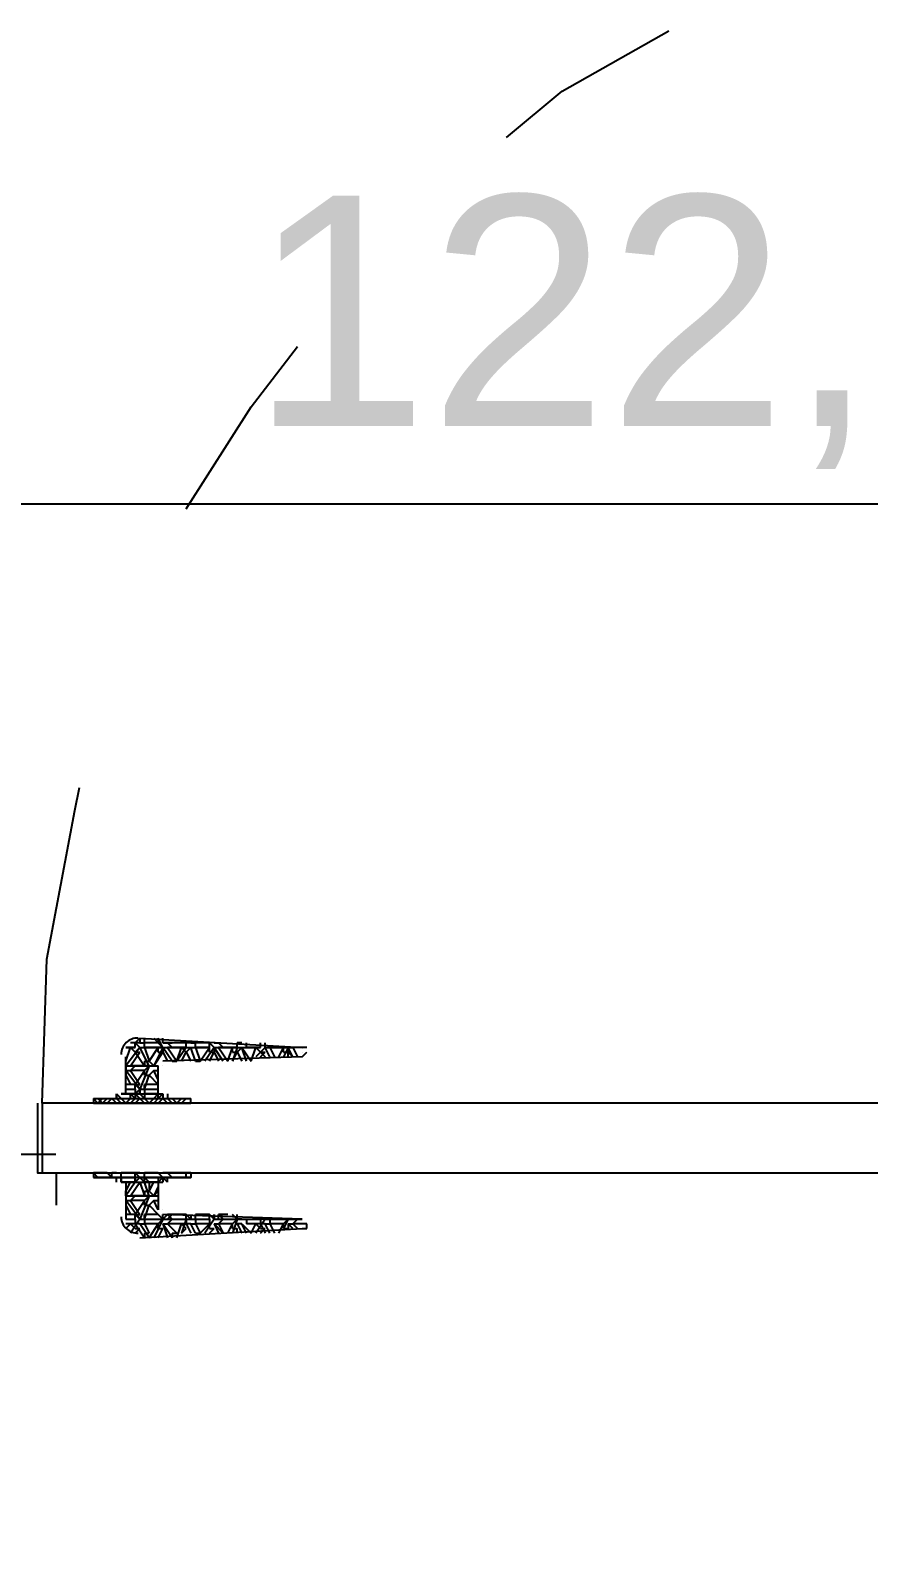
# Model space of a CAD drawing. Header units: centimetres. Extents: x -120 to 1933, y -1067 to 822.
# Drawn here: x 1360.5 to 1411.4, y 356.5 to 449.7 of the extents above; entities that cross this region are included whole.
import ezdxf

# ---------------------------------------------------------------- set-up
doc = ezdxf.new("R2010")
doc.units = ezdxf.units.CM
doc.layers.add('IC_DUVAR_60', color=30, linetype='Continuous')
doc.layers.add('OZEL_PANEL_OLCU_CM', color=3, linetype='Continuous')
doc.styles.get("Standard").update_dxf_attribs({"font": 'Arial.ttf'})
doc.dimstyles.new('ISO-25', dxfattribs={"dimtxt": 2.5, "dimasz": 2.5, "dimexe": 1.25, "dimexo": 0.625, "dimtad": 1, "dimtxsty": 'Standard', "dimcen": 2.5, "dimadec": 0, "dimazin": 0, "dimtfac": 1, "dimtmove": 0, "dimatfit": 3, "dimfxl": 1, "dimarcsym": 0})

# ---------------------------------------------------------------- blocks, each defined once
blk = doc.blocks.new('BOM_K01_IC_KAPI_ACIKLIK820')
at = {"color": 133, "linetype": 'Continuous', "lineweight": 25, "true_color": 0x6ec1dd}
for p, q in [((54259.032, 7922.696), (54259.314, 7922.978)), ((54259.314, 7922.978), (54259.314, 7922.696)), ((54259.314, 7922.978), (54269.182, 7922.414)), ((54259.596, 7922.696), (54259.596, 7922.978)), ((54260.16, 7922.978), (54260.442, 7922.696)), ((54260.442, 7922.978), (54260.442, 7922.696)), ((54260.724, 7922.696), (54260.724, 7922.978)), ((54258.468, 7922.414), (54259.032, 7922.414)), ((54259.032, 7922.414), (54258.468, 7922.414)), ((54258.468, 7921.568), (54258.75, 7922.414)), ((54258.75, 7922.696), (54258.75, 7922.696)), ((54259.032, 7922.696), (54258.75, 7922.696)), ((54258.75, 7922.696), (54258.75, 7922.696)), ((54259.032, 7922.132), (54258.75, 7922.414)), ((54258.75, 7921.286), (54259.314, 7922.132)), ((54259.032, 7922.414), (54259.032, 7922.696)), ((54259.314, 7922.696), (54259.032, 7922.696)), ((54259.032, 7922.414), (54259.032, 7922.414)), ((54259.314, 7922.414), (54259.032, 7922.132)), ((54259.032, 7922.132), (54259.314, 7922.132)), ((54259.032, 7922.132), (54259.596, 7921.286)), ((54259.314, 7922.696), (54259.596, 7922.696)), ((54259.314, 7922.414), (54259.596, 7922.414)), ((54259.596, 7922.414), (54259.596, 7922.696)), ((54260.442, 7922.696), (54259.596, 7922.696)), ((54259.596, 7922.414), (54259.596, 7922.414)), ((54260.442, 7922.414), (54259.596, 7922.414)), ((54259.596, 7922.414), (54259.878, 7921.568)), ((54259.878, 7921.568), (54260.442, 7922.414)), ((54260.724, 7922.414), (54260.16, 7921.286)), ((54260.16, 7921.286), (54260.724, 7922.132)), ((54260.724, 7922.414), (54260.442, 7922.696)), ((54260.724, 7922.414), (54260.442, 7922.414)), ((54260.442, 7922.132), (54260.442, 7922.414)), ((54260.442, 7922.132), (54260.724, 7922.132)), ((54261.006, 7922.696), (54260.724, 7922.696)), ((54260.724, 7922.696), (54260.724, 7922.696)), ((54260.724, 7922.696), (54261.006, 7922.696)), ((54260.724, 7922.414), (54260.724, 7922.132)), ((54260.724, 7922.414), (54261.006, 7922.414)), ((54260.724, 7922.132), (54261.006, 7921.568)), ((54261.288, 7922.414), (54261.006, 7922.696)), ((54262.134, 7922.696), (54261.006, 7922.696)), ((54261.006, 7922.696), (54261.288, 7922.696)), ((54261.288, 7922.414), (54261.006, 7922.414)), ((54262.134, 7922.414), (54261.006, 7922.414)), ((54261.006, 7922.414), (54261.57, 7921.568)), ((54262.134, 7922.414), (54261.57, 7921.568)), ((54261.57, 7921.568), (54261.852, 7922.414)), ((54261.852, 7922.696), (54261.852, 7922.696)), ((54261.852, 7922.696), (54261.852, 7922.696)), ((54262.134, 7922.132), (54261.852, 7922.414)), ((54261.852, 7921.568), (54262.134, 7922.132)), ((54262.134, 7922.414), (54262.134, 7922.696)), ((54262.134, 7922.414), (54262.134, 7922.696)), ((54262.416, 7922.696), (54262.134, 7922.696)), ((54262.134, 7922.414), (54262.134, 7922.414)), ((54262.416, 7922.414), (54262.134, 7922.132)), ((54262.134, 7922.132), (54262.134, 7922.132)), ((54262.134, 7922.132), (54262.416, 7921.568)), ((54262.416, 7922.696), (54262.416, 7922.696)), ((54262.416, 7922.696), (54262.698, 7922.696)), ((54262.698, 7921.568), (54262.416, 7922.414)), ((54262.416, 7922.414), (54262.698, 7922.414)), ((54262.698, 7922.414), (54262.698, 7922.696)), ((54263.543, 7922.696), (54262.698, 7922.696)), ((54262.698, 7922.696), (54262.698, 7922.696)), ((54262.698, 7922.414), (54262.698, 7922.414)), ((54263.543, 7922.414), (54262.698, 7922.414)), ((54262.698, 7922.414), (54262.979, 7921.568)), ((54262.979, 7921.568), (54263.543, 7922.414)), ((54263.825, 7922.414), (54263.261, 7921.568)), ((54263.543, 7922.414), (54263.543, 7922.696)), ((54263.543, 7922.696), (54263.543, 7922.696)), ((54263.543, 7922.696), (54263.543, 7922.696)), ((54263.543, 7922.414), (54263.543, 7922.414)), ((54263.543, 7922.132), (54263.543, 7922.414)), ((54263.543, 7922.132), (54263.825, 7922.132)), ((54263.543, 7921.568), (54263.825, 7922.132)), ((54263.825, 7922.696), (54263.825, 7922.696)), ((54263.825, 7922.696), (54263.825, 7922.696)), ((54263.825, 7922.696), (54264.107, 7922.696)), ((54263.825, 7922.414), (54263.825, 7922.132)), ((54263.825, 7922.414), (54264.107, 7922.414)), ((54263.825, 7922.132), (54264.107, 7921.568)), ((54264.389, 7922.414), (54264.107, 7922.696)), ((54264.107, 7922.696), (54264.107, 7922.696)), ((54264.389, 7922.414), (54264.107, 7922.414)), ((54264.953, 7922.414), (54264.107, 7922.414)), ((54264.107, 7922.414), (54264.671, 7921.568)), ((54264.671, 7921.568), (54264.953, 7922.414)), ((54265.235, 7922.414), (54264.953, 7921.568)), ((54265.235, 7922.414), (54264.953, 7922.414)), ((54264.953, 7922.132), (54264.953, 7922.414)), ((54264.953, 7922.132), (54265.235, 7922.132)), ((54264.953, 7921.568), (54265.235, 7922.132)), ((54265.235, 7922.414), (54265.235, 7922.696)), ((54265.235, 7922.414), (54265.235, 7922.696)), ((54265.517, 7922.696), (54265.235, 7922.696)), ((54265.517, 7922.414), (54265.235, 7922.132)), ((54265.235, 7922.132), (54265.517, 7921.568)), ((54265.517, 7922.696), (54265.517, 7922.696)), ((54265.517, 7922.696), (54265.517, 7922.696)), ((54265.517, 7922.696), (54265.517, 7922.696)), ((54265.799, 7921.568), (54265.517, 7922.414)), ((54265.517, 7922.414), (54265.517, 7922.414)), ((54265.517, 7922.414), (54266.081, 7921.568)), ((54265.799, 7922.414), (54265.799, 7922.696)), ((54265.799, 7922.414), (54265.799, 7922.414)), ((54266.645, 7922.414), (54265.799, 7922.414)), ((54266.081, 7921.568), (54266.363, 7922.414)), ((54266.927, 7922.414), (54266.363, 7921.85)), ((54266.645, 7922.132), (54266.363, 7922.414)), ((54266.645, 7922.414), (54266.645, 7922.696)), ((54266.645, 7922.414), (54266.645, 7922.414)), ((54266.927, 7922.414), (54266.645, 7922.132)), ((54266.645, 7922.132), (54266.927, 7922.132)), ((54266.645, 7921.85), (54266.927, 7922.132)), ((54266.645, 7922.132), (54266.927, 7921.85)), ((54266.927, 7922.414), (54268.336, 7922.414)), ((54266.927, 7922.414), (54267.209, 7922.414)), ((54267.209, 7922.414), (54267.209, 7922.414)), ((54267.209, 7922.414), (54267.209, 7922.414)), ((54268.054, 7922.414), (54267.209, 7922.414)), ((54267.209, 7922.414), (54267.491, 7921.85)), ((54267.772, 7921.85), (54268.054, 7922.414)), ((54268.336, 7922.414), (54268.054, 7921.85)), ((54268.336, 7922.414), (54268.054, 7922.414)), ((54268.054, 7922.132), (54268.054, 7922.414)), ((54268.054, 7922.132), (54268.336, 7922.132)), ((54268.618, 7921.85), (54268.336, 7922.414)), ((54268.336, 7922.414), (54268.336, 7922.414)), ((54268.336, 7922.414), (54268.336, 7922.132)), ((54268.336, 7922.414), (54268.618, 7922.414)), ((54268.336, 7921.85), (54268.336, 7922.132)), ((54268.336, 7922.132), (54268.618, 7921.85)), ((54268.9, 7922.414), (54268.618, 7922.414)), ((54269.464, 7922.414), (54268.618, 7922.414)), ((54268.618, 7922.414), (54268.9, 7921.85)), ((54269.182, 7921.85), (54269.464, 7922.132)), ((54269.464, 7922.132), (54269.464, 7922.132)), ((54258.468, 7921.85), (54258.468, 7921.568)), ((54258.468, 7919.595), (54258.468, 7921.85)), ((54258.468, 7921.286), (54258.468, 7921.568)), ((54258.468, 7921.568), (54258.468, 7921.568)), ((54258.468, 7921.286), (54258.468, 7921.286)), ((54258.468, 7921.286), (54258.75, 7921.286)), ((54259.032, 7921.286), (54258.75, 7921.286)), ((54259.032, 7921.286), (54258.75, 7921.004)), ((54259.596, 7921.286), (54258.75, 7921.286)), ((54259.596, 7921.568), (54259.596, 7921.286)), ((54259.596, 7921.568), (54259.878, 7921.568)), ((54259.878, 7921.286), (54259.596, 7921.286)), ((54259.878, 7921.286), (54259.596, 7921.004)), ((54260.16, 7921.286), (54259.878, 7921.568)), ((54260.16, 7921.286), (54260.16, 7921.286)), ((54260.442, 7921.286), (54260.442, 7921.286)), ((54260.442, 7921.286), (54260.442, 7921.286)), ((54260.442, 7919.595), (54260.442, 7921.286)), ((54269.182, 7921.85), (54260.724, 7921.568)), ((54260.724, 7921.286), (54260.724, 7921.286)), ((54261.288, 7921.568), (54261.288, 7921.568)), ((54261.288, 7921.568), (54261.57, 7921.568)), ((54262.698, 7921.568), (54262.698, 7921.568)), ((54262.698, 7921.568), (54262.979, 7921.568)), ((54258.468, 7921.004), (54258.468, 7920.723)), ((54258.468, 7921.004), (54258.75, 7921.004)), ((54258.468, 7920.723), (54258.468, 7920.723)), ((54258.468, 7920.723), (54258.468, 7920.723)), ((54258.468, 7920.723), (54258.75, 7920.159)), ((54259.032, 7920.159), (54258.468, 7920.159)), ((54259.596, 7921.004), (54258.75, 7921.004)), ((54258.75, 7921.004), (54259.314, 7920.159)), ((54259.032, 7920.159), (54258.75, 7920.159)), ((54259.032, 7920.159), (54259.596, 7921.004)), ((54259.032, 7919.877), (54259.032, 7920.159)), ((54259.314, 7919.877), (54259.032, 7920.159)), ((54259.032, 7920.159), (54259.314, 7920.159)), ((54259.596, 7920.723), (54259.596, 7921.004)), ((54259.596, 7920.723), (54259.878, 7920.723)), ((54259.596, 7919.877), (54259.878, 7920.723)), ((54259.596, 7919.877), (54259.596, 7920.159)), ((54260.442, 7920.159), (54259.596, 7920.159)), ((54260.16, 7921.004), (54259.878, 7920.723)), ((54259.878, 7920.723), (54260.442, 7920.159)), ((54260.442, 7920.441), (54260.16, 7921.004)), ((54260.16, 7921.004), (54260.16, 7921.004)), ((54260.16, 7921.004), (54260.442, 7921.004)), ((54260.442, 7921.004), (54260.442, 7921.004)), ((54260.442, 7921.004), (54260.442, 7921.004)), ((54260.442, 7920.159), (54260.442, 7920.159)), ((54256.777, 7919.031), (54256.495, 7919.313)), ((54256.495, 7919.313), (54262.416, 7919.313)), ((54256.777, 7919.031), (54257.059, 7919.313)), ((54256.777, 7919.313), (54257.059, 7919.031)), ((54257.341, 7919.313), (54257.059, 7919.031)), ((54257.341, 7919.031), (54257.623, 7919.313)), ((54257.623, 7919.313), (54257.905, 7919.031)), ((54257.905, 7919.313), (54257.905, 7919.595)), ((54257.905, 7919.595), (54258.187, 7919.313)), ((54257.905, 7919.595), (54257.905, 7919.313)), ((54258.187, 7919.031), (54257.905, 7919.313)), ((54258.187, 7919.595), (54258.187, 7919.595)), ((54259.032, 7919.595), (54258.187, 7919.595)), ((54258.187, 7919.595), (54260.724, 7919.595)), ((54258.187, 7919.595), (54258.187, 7919.595)), ((54258.187, 7919.313), (54258.468, 7919.031)), ((54258.468, 7919.877), (54259.032, 7919.877)), ((54258.468, 7919.031), (54258.75, 7919.313)), ((54259.032, 7919.313), (54258.75, 7919.595)), ((54258.75, 7919.313), (54258.75, 7919.595)), ((54259.032, 7919.877), (54259.032, 7919.595)), ((54259.032, 7919.595), (54259.314, 7919.313)), ((54259.032, 7919.313), (54259.314, 7919.313)), ((54259.032, 7919.031), (54259.314, 7919.313)), ((54259.314, 7919.877), (54260.442, 7919.877)), ((54259.314, 7919.877), (54259.596, 7919.877)), ((54259.314, 7919.877), (54259.596, 7919.877)), ((54259.314, 7919.313), (54259.596, 7919.031)), ((54259.596, 7919.877), (54259.596, 7919.595)), ((54259.596, 7919.877), (54259.596, 7919.595)), ((54260.442, 7919.595), (54259.596, 7919.595)), ((54260.442, 7919.595), (54260.442, 7919.595)), ((54260.442, 7919.313), (54260.442, 7919.595)), ((54260.442, 7919.313), (54260.724, 7919.313)), ((54260.442, 7919.031), (54260.724, 7919.313)), ((54260.724, 7919.595), (54260.724, 7919.595)), ((54260.724, 7919.595), (54260.724, 7919.595)), ((54261.006, 7919.595), (54261.006, 7919.313)), ((54261.288, 7919.031), (54261.006, 7919.313)), ((54261.288, 7919.313), (54261.57, 7919.031)), ((54261.57, 7919.031), (54261.852, 7919.313)), ((54262.134, 7919.313), (54261.852, 7919.031)), ((54261.852, 7919.031), (54262.134, 7919.313)), ((54262.416, 7919.313), (54262.416, 7919.313)), ((54327.544, 7919.031), (54253.394, 7919.031)), ((54253.394, 7919.031), (54253.394, 7914.802)), ((54256.777, 7919.031), (54256.495, 7919.031)), ((54256.495, 7919.031), (54256.495, 7919.031)), ((54256.777, 7919.031), (54257.059, 7919.031)), ((54258.187, 7919.031), (54258.187, 7919.031)), ((54258.187, 7919.031), (54258.468, 7919.031)), ((54259.596, 7919.031), (54259.596, 7919.031)), ((54259.596, 7919.031), (54259.878, 7919.031)), ((54261.288, 7919.031), (54261.288, 7919.031)), ((54261.288, 7919.031), (54261.57, 7919.031)), ((54253.394, 7914.802), (54327.262, 7914.802)), ((54254.239, 7914.802), (54254.239, 7912.828)), ((54256.495, 7914.802), (54256.495, 7914.802)), ((54256.777, 7914.52), (54256.495, 7914.802)), ((54257.341, 7914.802), (54256.495, 7914.802)), ((54256.495, 7914.802), (54256.495, 7914.802)), ((54256.495, 7914.802), (54256.495, 7914.52)), ((54256.495, 7914.52), (54256.495, 7914.52)), ((54256.777, 7914.52), (54256.495, 7914.52)), ((54256.495, 7914.52), (54256.495, 7914.52)), ((54257.623, 7914.52), (54257.341, 7914.802)), ((54257.341, 7914.802), (54257.341, 7914.802)), ((54257.341, 7914.802), (54257.341, 7914.802)), ((54257.623, 7914.52), (54257.341, 7914.52)), ((54257.905, 7914.802), (54257.623, 7914.802)), ((54257.623, 7914.802), (54257.623, 7914.802)), ((54257.623, 7914.802), (54257.905, 7914.802)), ((54257.623, 7914.52), (54257.623, 7914.52)), ((54257.623, 7914.52), (54257.623, 7914.52)), ((54257.623, 7914.52), (54257.905, 7914.52)), ((54257.905, 7914.802), (54258.187, 7914.802)), ((54257.905, 7914.52), (54258.187, 7914.52)), ((54257.905, 7914.238), (54257.905, 7914.52)), ((54258.187, 7914.52), (54258.187, 7914.802)), ((54259.032, 7914.802), (54258.187, 7914.802)), ((54258.187, 7914.238), (54258.187, 7914.52)), ((54258.187, 7914.52), (54258.187, 7914.238)), ((54259.032, 7914.802), (54258.75, 7914.802)), ((54258.75, 7914.802), (54258.75, 7914.802)), ((54259.032, 7914.52), (54259.032, 7914.802)), ((54259.314, 7914.802), (54259.032, 7914.802)), ((54259.032, 7914.52), (54259.032, 7914.238)), ((54259.314, 7914.52), (54259.032, 7914.52)), ((54259.032, 7914.238), (54259.032, 7914.52)), ((54259.032, 7914.238), (54259.314, 7914.52)), ((54259.314, 7914.802), (54259.314, 7914.802)), ((54259.314, 7914.802), (54259.596, 7914.802)), ((54259.314, 7914.52), (54259.596, 7914.52)), ((54259.596, 7914.52), (54259.596, 7914.802)), ((54260.442, 7914.802), (54259.596, 7914.802)), ((54259.596, 7914.802), (54259.596, 7914.802)), ((54259.596, 7914.238), (54259.596, 7914.52)), ((54259.596, 7914.52), (54259.596, 7914.52)), ((54259.596, 7914.52), (54259.878, 7914.238)), ((54260.724, 7914.52), (54260.442, 7914.802)), ((54260.724, 7914.52), (54260.442, 7914.802)), ((54260.442, 7914.802), (54260.442, 7914.802)), ((54260.442, 7914.802), (54260.442, 7914.802)), ((54260.724, 7914.52), (54260.442, 7914.238)), ((54261.006, 7914.802), (54260.724, 7914.802)), ((54260.724, 7914.802), (54260.724, 7914.802)), ((54260.724, 7914.802), (54261.006, 7914.802)), ((54261.006, 7914.238), (54260.724, 7914.52)), ((54260.724, 7914.52), (54260.724, 7914.238)), ((54260.724, 7914.52), (54261.006, 7914.52)), ((54261.288, 7914.52), (54261.006, 7914.802)), ((54262.134, 7914.802), (54261.006, 7914.802)), ((54261.006, 7914.802), (54261.288, 7914.802)), ((54261.006, 7914.52), (54261.006, 7914.52)), ((54261.006, 7914.238), (54261.006, 7914.52)), ((54261.288, 7914.52), (54261.288, 7914.52)), ((54261.852, 7914.802), (54261.852, 7914.802)), ((54261.852, 7914.802), (54261.852, 7914.802)), ((54262.134, 7914.52), (54262.134, 7914.802)), ((54262.134, 7914.52), (54262.134, 7914.802)), ((54262.416, 7914.802), (54262.134, 7914.802)), ((54262.134, 7914.52), (54262.134, 7914.52)), ((54262.134, 7914.52), (54262.134, 7914.52)), ((54262.416, 7914.802), (54262.416, 7914.802)), ((54262.416, 7914.802), (54262.416, 7914.802)), ((54262.416, 7914.52), (54262.416, 7914.52)), ((54262.416, 7914.52), (54262.416, 7914.52)), ((54262.416, 7914.52), (54262.416, 7914.52)), ((54259.032, 7914.238), (54258.187, 7914.238)), ((54258.187, 7914.238), (54258.187, 7914.238)), ((54258.187, 7914.238), (54260.724, 7914.238)), ((54258.468, 7913.674), (54258.75, 7914.238)), ((54258.468, 7914.238), (54258.468, 7911.982)), ((54258.468, 7913.392), (54258.468, 7913.674)), ((54258.468, 7913.674), (54258.468, 7913.674)), ((54258.468, 7913.674), (54258.468, 7913.674)), ((54259.032, 7914.238), (54258.75, 7914.238)), ((54258.75, 7914.238), (54258.75, 7914.238)), ((54258.75, 7913.392), (54259.314, 7914.238)), ((54259.032, 7914.238), (54259.314, 7914.238)), ((54259.032, 7914.238), (54259.314, 7914.238)), ((54259.314, 7914.238), (54259.314, 7914.238)), ((54259.314, 7914.238), (54259.596, 7913.392)), ((54259.878, 7913.392), (54259.596, 7914.238)), ((54260.442, 7914.238), (54259.596, 7914.238)), ((54259.596, 7913.674), (54259.596, 7913.392)), ((54259.596, 7913.674), (54259.878, 7913.674)), ((54259.878, 7913.674), (54260.16, 7914.238)), ((54259.878, 7914.238), (54259.878, 7913.674)), ((54260.16, 7913.392), (54259.878, 7913.674)), ((54260.16, 7914.238), (54260.442, 7914.238)), ((54260.442, 7913.956), (54260.16, 7913.392)), ((54260.16, 7913.392), (54260.442, 7913.674)), ((54260.442, 7914.238), (54260.442, 7914.238)), ((54260.442, 7914.238), (54260.724, 7914.238)), ((54260.442, 7914.238), (54260.442, 7912.546)), ((54260.724, 7914.238), (54260.724, 7914.238)), ((54260.724, 7914.238), (54260.724, 7914.238)), ((54260.724, 7914.238), (54260.724, 7914.238)), ((54258.468, 7913.392), (54258.468, 7913.392)), ((54258.468, 7913.392), (54258.75, 7913.392)), ((54259.314, 7911.982), (54258.468, 7913.11)), ((54258.468, 7913.11), (54258.468, 7912.828)), ((54258.468, 7913.11), (54258.75, 7913.11)), ((54258.468, 7912.828), (54258.468, 7912.828)), ((54258.468, 7912.828), (54258.468, 7912.828)), ((54258.468, 7912.828), (54258.75, 7912.264)), ((54259.032, 7913.392), (54258.75, 7913.392)), ((54259.032, 7913.392), (54258.75, 7913.11)), ((54259.596, 7913.392), (54258.75, 7913.392)), ((54259.596, 7913.11), (54258.75, 7913.11)), ((54258.75, 7913.11), (54259.314, 7912.264)), ((54259.032, 7912.264), (54259.596, 7913.11)), ((54259.878, 7913.392), (54259.596, 7913.392)), ((54259.878, 7913.392), (54259.596, 7913.11)), ((54259.596, 7912.828), (54259.596, 7913.11)), ((54259.596, 7912.828), (54259.878, 7912.828)), ((54259.596, 7911.982), (54259.878, 7912.828)), ((54260.16, 7913.11), (54259.878, 7912.828)), ((54259.878, 7912.828), (54260.442, 7912.264)), ((54260.16, 7913.392), (54260.16, 7913.392)), ((54260.442, 7912.546), (54260.16, 7913.11)), ((54260.16, 7913.11), (54260.16, 7913.11)), ((54260.16, 7913.11), (54260.442, 7913.11)), ((54260.442, 7913.392), (54260.442, 7913.392)), ((54260.442, 7913.392), (54260.442, 7913.392)), ((54260.442, 7913.11), (54260.442, 7913.11)), ((54260.442, 7913.11), (54260.442, 7913.11)), ((54259.032, 7912.264), (54258.468, 7912.264)), ((54258.468, 7911.982), (54259.032, 7911.982)), ((54259.032, 7912.264), (54258.75, 7912.264)), ((54259.032, 7911.982), (54259.032, 7912.264)), ((54259.314, 7911.982), (54259.032, 7912.264)), ((54259.032, 7912.264), (54259.314, 7912.264)), ((54259.032, 7911.982), (54259.032, 7911.7)), ((54259.314, 7911.982), (54259.596, 7911.982)), ((54259.596, 7911.982), (54259.596, 7912.264)), ((54260.442, 7912.264), (54259.596, 7912.264)), ((54259.596, 7911.982), (54259.596, 7911.7)), ((54260.724, 7911.982), (54260.442, 7912.264)), ((54260.724, 7911.982), (54260.442, 7912.264)), ((54260.442, 7912.264), (54260.442, 7912.264)), ((54260.724, 7911.982), (54260.442, 7911.7)), ((54260.724, 7912.546), (54260.724, 7912.546)), ((54260.724, 7911.982), (54260.724, 7912.264)), ((54260.724, 7912.264), (54260.724, 7912.264)), ((54269.182, 7911.982), (54260.724, 7912.264)), ((54260.724, 7911.982), (54261.006, 7911.982)), ((54261.288, 7911.982), (54261.006, 7912.264)), ((54262.134, 7912.264), (54261.006, 7912.264)), ((54261.006, 7911.982), (54261.288, 7912.264)), ((54261.288, 7911.982), (54261.006, 7911.7)), ((54261.852, 7912.264), (54261.852, 7912.264)), ((54261.852, 7912.264), (54261.852, 7912.264)), ((54262.134, 7911.982), (54261.852, 7911.137)), ((54262.134, 7911.982), (54262.134, 7912.264)), ((54262.134, 7911.982), (54262.134, 7912.264)), ((54262.416, 7911.982), (54262.134, 7912.264)), ((54262.134, 7911.982), (54262.134, 7911.7)), ((54262.416, 7912.264), (54262.416, 7911.982)), ((54262.416, 7911.982), (54262.698, 7911.982)), ((54262.698, 7911.982), (54262.698, 7912.264)), ((54263.543, 7912.264), (54262.698, 7912.264)), ((54262.698, 7911.982), (54262.698, 7912.264)), ((54262.698, 7911.982), (54262.698, 7911.7)), ((54263.261, 7912.264), (54263.543, 7912.264)), ((54263.825, 7911.982), (54263.543, 7912.264)), ((54263.543, 7911.982), (54263.543, 7912.264)), ((54263.543, 7912.264), (54263.543, 7912.264)), ((54263.543, 7911.982), (54263.543, 7911.7)), ((54263.825, 7911.982), (54263.825, 7912.264)), ((54263.825, 7911.982), (54264.107, 7911.982)), ((54264.389, 7911.982), (54264.107, 7912.264)), ((54264.671, 7912.264), (54264.107, 7912.264)), ((54264.107, 7911.982), (54264.107, 7912.264)), ((54264.389, 7911.982), (54264.107, 7911.7)), ((54265.235, 7911.982), (54264.953, 7912.264)), ((54265.235, 7911.982), (54264.953, 7911.137)), ((54265.235, 7911.982), (54264.953, 7911.7)), ((54265.235, 7911.982), (54265.235, 7912.264)), ((54265.517, 7911.982), (54265.235, 7911.982)), ((54265.517, 7911.982), (54265.517, 7911.982)), ((54265.517, 7911.982), (54265.517, 7911.982)), ((54265.517, 7911.982), (54265.799, 7911.982)), ((54265.799, 7911.982), (54265.799, 7911.982)), ((54265.799, 7911.982), (54265.799, 7911.7)), ((54266.927, 7911.982), (54266.363, 7911.137)), ((54266.927, 7911.982), (54266.645, 7911.982)), ((54266.645, 7911.982), (54266.645, 7911.982)), ((54266.645, 7911.982), (54266.645, 7911.7)), ((54266.927, 7911.982), (54266.927, 7911.982)), ((54266.927, 7911.982), (54267.209, 7911.982)), ((54267.209, 7911.982), (54267.209, 7911.982)), ((54267.209, 7911.982), (54267.209, 7911.7)), ((54267.209, 7911.982), (54267.209, 7911.982)), ((54268.336, 7911.982), (54268.054, 7911.418)), ((54268.336, 7911.982), (54268.054, 7911.7)), ((54268.336, 7911.982), (54268.336, 7911.982)), ((54268.336, 7911.982), (54268.336, 7911.982)), ((54268.9, 7911.982), (54268.618, 7911.7)), ((54268.9, 7911.982), (54268.9, 7911.982)), ((54259.032, 7911.7), (54258.468, 7911.7)), ((54258.468, 7911.418), (54258.75, 7911.7)), ((54259.032, 7911.418), (54258.75, 7911.7)), ((54259.314, 7911.7), (54259.032, 7911.7)), ((54259.032, 7911.7), (54259.596, 7910.855)), ((54259.032, 7911.418), (54259.314, 7911.418)), ((54259.032, 7911.137), (54259.314, 7911.418)), ((54259.878, 7910.855), (54259.314, 7911.7)), ((54259.314, 7911.7), (54259.596, 7911.7)), ((54259.314, 7910.855), (54269.182, 7911.418)), ((54260.442, 7911.7), (54259.596, 7911.7)), ((54259.596, 7911.7), (54259.878, 7911.137)), ((54259.596, 7911.137), (54259.596, 7910.855)), ((54259.596, 7911.137), (54259.878, 7911.137)), ((54259.878, 7910.855), (54260.442, 7911.7)), ((54259.878, 7910.855), (54259.878, 7910.855)), ((54260.442, 7911.418), (54260.442, 7911.7)), ((54260.442, 7911.418), (54260.724, 7911.418)), ((54260.442, 7910.855), (54260.724, 7911.418)), ((54261.288, 7910.855), (54260.724, 7911.7)), ((54260.724, 7911.7), (54260.724, 7911.7)), ((54260.724, 7911.7), (54261.006, 7911.7)), ((54260.724, 7911.7), (54261.006, 7910.855)), ((54262.134, 7911.7), (54261.006, 7911.7)), ((54261.006, 7911.7), (54261.57, 7911.137)), ((54261.288, 7911.137), (54261.288, 7910.855)), ((54261.288, 7911.137), (54261.57, 7911.137)), ((54261.57, 7910.855), (54261.852, 7911.7)), ((54262.134, 7911.418), (54261.852, 7911.7)), ((54261.852, 7911.137), (54262.134, 7911.418)), ((54262.416, 7911.7), (54262.134, 7911.7)), ((54262.134, 7911.7), (54262.416, 7911.137)), ((54262.134, 7911.418), (54262.134, 7911.418)), ((54262.698, 7911.137), (54262.416, 7911.7)), ((54262.416, 7911.7), (54262.698, 7911.7)), ((54263.543, 7911.7), (54262.698, 7911.7)), ((54262.698, 7911.7), (54262.979, 7911.137)), ((54262.698, 7911.137), (54262.698, 7911.137)), ((54262.698, 7911.137), (54262.979, 7911.137)), ((54262.979, 7911.137), (54263.543, 7911.7)), ((54263.543, 7911.418), (54263.543, 7911.7)), ((54263.543, 7911.418), (54263.825, 7911.418)), ((54263.543, 7911.137), (54263.825, 7911.418)), ((54264.389, 7911.137), (54263.825, 7911.7)), ((54263.825, 7911.7), (54263.825, 7911.7)), ((54263.825, 7911.7), (54264.107, 7911.7)), ((54263.825, 7911.7), (54264.107, 7911.137)), ((54264.953, 7911.7), (54264.107, 7911.7)), ((54264.107, 7911.7), (54264.389, 7911.137)), ((54264.671, 7911.137), (54264.953, 7911.7)), ((54264.953, 7911.418), (54264.953, 7911.7)), ((54264.953, 7911.418), (54265.235, 7911.418)), ((54265.517, 7911.7), (54265.235, 7911.7)), ((54265.235, 7911.7), (54265.517, 7911.137)), ((54265.235, 7911.137), (54265.235, 7911.418)), ((54265.799, 7911.137), (54265.517, 7911.7)), ((54265.517, 7911.7), (54265.517, 7911.7)), ((54265.517, 7911.7), (54266.081, 7911.137)), ((54266.645, 7911.7), (54265.799, 7911.7)), ((54266.081, 7911.137), (54266.363, 7911.7)), ((54266.645, 7911.418), (54266.363, 7911.7)), ((54266.927, 7911.7), (54266.645, 7911.7)), ((54266.645, 7911.7), (54266.927, 7911.137)), ((54266.645, 7911.418), (54266.927, 7911.418)), ((54266.645, 7911.137), (54266.927, 7911.418)), ((54267.209, 7911.137), (54266.927, 7911.7)), ((54266.927, 7911.7), (54267.209, 7911.7)), ((54268.054, 7911.7), (54267.209, 7911.7)), ((54267.209, 7911.7), (54267.491, 7911.137)), ((54267.772, 7911.137), (54268.054, 7911.7)), ((54268.054, 7911.418), (54268.054, 7911.7)), ((54268.054, 7911.418), (54268.336, 7911.418)), ((54268.618, 7911.418), (54268.336, 7911.7)), ((54268.336, 7911.7), (54268.336, 7911.7)), ((54268.336, 7911.7), (54268.618, 7911.7)), ((54268.336, 7911.7), (54268.336, 7911.418)), ((54268.336, 7911.418), (54268.336, 7911.418)), ((54269.464, 7911.7), (54268.618, 7911.7)), ((54268.618, 7911.7), (54268.9, 7911.418)), ((54269.182, 7911.7), (54269.182, 7911.7)), ((54269.182, 7911.418), (54269.464, 7911.418)), ((54269.182, 7911.418), (54269.182, 7911.418)), ((54269.464, 7911.418), (54269.464, 7911.7))]:
    blk.add_line(p, q, dxfattribs=at)
at = {"color": 7, "linetype": 'Continuous', "lineweight": 25}
for points in [[(54281.588, 7977.674), (54284.971, 7980.494), (54291.455, 7984.159)], [(54262.134, 7955.119), (54266.081, 7961.322), (54268.9, 7964.987)], [(54253.394, 7919.031), (54253.675, 7927.771), (54255.367, 7936.793), (54255.649, 7938.203)]]:
    blk.add_lwpolyline(points, dxfattribs=at)
at = {"color": 133, "linetype": 'Continuous', "lineweight": 25, "true_color": 0x6ec1dd}
for points in [[(54261.288, 7921.568), (54260.724, 7922.414), (54260.442, 7922.978)], [(54259.314, 7922.414), (54258.468, 7921.286), (54258.468, 7921.004)], [(54259.878, 7921.286), (54259.314, 7922.414), (54259.032, 7922.696)], [(54259.314, 7922.414), (54260.724, 7922.414), (54262.134, 7922.414), (54263.543, 7922.414)], [(54264.389, 7921.568), (54263.825, 7922.414), (54263.543, 7922.696)], [(54263.825, 7922.414), (54265.235, 7922.414), (54266.645, 7922.414)], [(54267.209, 7921.85), (54266.927, 7922.414), (54266.927, 7922.696)], [(54258.468, 7921.286), (54259.878, 7921.286), (54260.442, 7921.286)], [(54259.878, 7921.286), (54259.314, 7919.877), (54259.032, 7919.595), (54259.032, 7919.313), (54258.75, 7919.031)], [(54259.314, 7919.595), (54259.314, 7919.877), (54258.468, 7921.004)], [(54256.495, 7919.313), (54256.495, 7919.031), (54262.416, 7919.031), (54262.416, 7919.313)], [(54259.314, 7919.877), (54259.314, 7919.595), (54259.032, 7919.595)], [(54259.314, 7919.595), (54259.596, 7919.313), (54259.878, 7919.031)], [(54259.596, 7919.595), (54259.596, 7919.313), (54259.878, 7919.031)], [(54259.878, 7919.031), (54260.16, 7919.313), (54260.442, 7919.595)], [(54260.724, 7919.595), (54260.442, 7919.313), (54260.16, 7919.031)], [(54260.724, 7919.595), (54260.724, 7919.313), (54261.006, 7919.031)], [(54253.112, 7919.031), (54253.112, 7914.802), (54254.239, 7914.802)], [(54256.495, 7914.802), (54262.416, 7914.802), (54262.416, 7914.52), (54256.495, 7914.52)], [(54256.495, 7914.52), (54257.623, 7914.52), (54259.032, 7914.52)], [(54257.905, 7914.52), (54257.623, 7914.52), (54257.623, 7914.802)], [(54259.596, 7914.238), (54259.314, 7914.52), (54259.032, 7914.802)], [(54259.314, 7914.52), (54260.724, 7914.52), (54262.134, 7914.52), (54262.416, 7914.52)], [(54260.724, 7914.52), (54260.442, 7914.52), (54260.442, 7914.238)], [(54259.032, 7914.238), (54258.468, 7913.392), (54258.468, 7913.11)], [(54258.468, 7913.392), (54259.878, 7913.392), (54260.442, 7913.392)], [(54259.878, 7913.392), (54259.314, 7911.982), (54258.75, 7911.137)], [(54259.314, 7911.982), (54260.724, 7911.982), (54262.134, 7911.982), (54263.543, 7911.982)], [(54261.006, 7912.264), (54260.724, 7911.982), (54260.16, 7910.855)], [(54263.825, 7912.264), (54263.825, 7911.982), (54263.261, 7911.137)], [(54263.825, 7911.982), (54265.235, 7911.982), (54266.645, 7911.982)], [(54266.927, 7911.982), (54268.336, 7911.982), (54269.182, 7911.982)]]:
    blk.add_lwpolyline(points, dxfattribs=at)
blk.add_lwpolyline([(54269.182, 7922.132), (54269.182, 7922.132)], close=True, dxfattribs=at)
for points in [[(54259.218, 7922.977), (54258.949, 7922.989), (54258.686, 7922.891), (54258.492, 7922.705)], [(54258.492, 7922.705), (54258.297, 7922.518), (54258.187, 7922.261), (54258.187, 7921.991)], [(54258.187, 7912.123), (54258.187, 7911.854), (54258.297, 7911.596), (54258.492, 7911.41)], [(54258.492, 7911.41), (54258.686, 7911.224), (54258.949, 7911.125), (54259.218, 7911.138)]]:
    blk.add_open_spline(points, degree=3, dxfattribs=at)
blk = doc.blocks.new('BOM_I04_IC_K082_1225_H')
blk.add_blockref('BOM_K01_IC_KAPI_ACIKLIK820', (-54229.219, -7912.93))
blk = doc.blocks.new('*D105')
at = {"layer": 'Defpoints', "color": 0, "transparency": 16777216}
for p in [(1331, 381.5), (1357, 381.5), (1331, 259)]:
    blk.add_point(p, dxfattribs=at)
at = {"layer": 'OZEL_PANEL_OLCU_CM', "color": 0, "lineweight": -2, "transparency": 16777216}
for p, q in [((1334, 381.5), (1362, 381.5)), ((1357, 263), (1357, 377.5)), ((1334, 259), (1362, 259))]:
    blk.add_line(p, q, dxfattribs=at)
at = {"layer": 'OZEL_PANEL_OLCU_CM', "color": 0, "transparency": 16777216}
for points in [[(1356.333, 377.5), (1357.667, 377.5), (1357, 381.5)], [(1356.333, 263), (1357.667, 263), (1357, 259)]]:
    blk.add_solid(points, dxfattribs=at)
at = {"layer": 'OZEL_PANEL_OLCU_CM', "color": 0, "transparency": 16777216, "insert": (1346.587, 320.25), "char_height": 14, "attachment_point": 5, "rotation": 90}
blk.add_mtext('122,5', dxfattribs=at)
blk = doc.blocks.new('*D109')
at = {"layer": 'Defpoints', "color": 0, "transparency": 16777216}
for p in [(1459.5, 421), (1337, 378.5), (1459.5, 378.5)]:
    blk.add_point(p, dxfattribs=at)
at = {"layer": 'OZEL_PANEL_OLCU_CM', "color": 0, "lineweight": -2, "transparency": 16777216}
for p, q in [((1337, 381.5), (1337, 426)), ((1459.5, 381.5), (1459.5, 426)), ((1341, 421), (1455.5, 421))]:
    blk.add_line(p, q, dxfattribs=at)
at = {"layer": 'OZEL_PANEL_OLCU_CM', "color": 0, "transparency": 16777216}
for points in [[(1341, 421.667), (1341, 420.333), (1337, 421)], [(1455.5, 421.667), (1455.5, 420.333), (1459.5, 421)]]:
    blk.add_solid(points, dxfattribs=at)
at = {"layer": 'OZEL_PANEL_OLCU_CM', "color": 0, "transparency": 16777216, "insert": (1398.25, 431.413), "char_height": 14, "attachment_point": 5}
blk.add_mtext('122,5', dxfattribs=at)

msp = doc.modelspace()

# ---------------------------------------------------------------- block references
at = {"layer": 'IC_DUVAR_60'}
msp.add_blockref('BOM_I04_IC_K082_1225_H', (1337, 378.5), dxfattribs=at)

# ---------------------------------------------------------------- dimensions: what is measured, and where the dimension line sits
at = {"layer": 'OZEL_PANEL_OLCU_CM'}
dim = msp.add_linear_dim(base=(1459.5, 421), p1=(1337, 378.5), p2=(1459.5, 378.5), dimstyle='ISO-25', override={"dimtxt": 14, "dimasz": 4, "dimexe": 5, "dimexo": 3, "dimgap": 2, "dimtix": 1, "dimatfit": 1}, dxfattribs=at)
dim.commit()
dim.dimension.update_dxf_attribs({"geometry": '*D109', "text_midpoint": (1398.25, 431.4134)})
dim = msp.add_linear_dim(base=(1357, 381.5), p1=(1331, 259), p2=(1331, 381.5), angle=90, dimstyle='ISO-25', override={"dimtxt": 14, "dimasz": 4, "dimexe": 5, "dimexo": 3, "dimgap": 2, "dimtix": 1, "dimatfit": 1}, dxfattribs=at)
dim.commit()
dim.dimension.update_dxf_attribs({"geometry": '*D105', "text_midpoint": (1346.5866, 320.25)})

doc.saveas('drawing.dxf')
